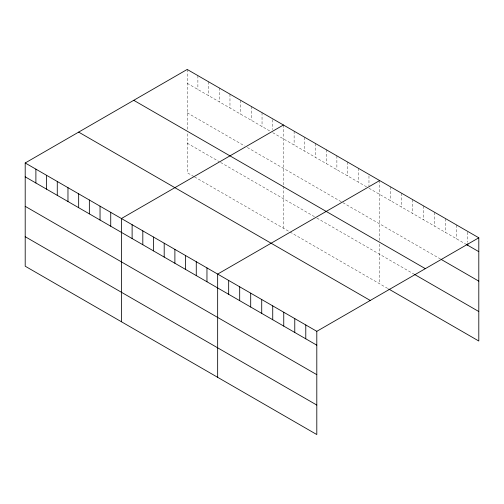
<?xml version="1.0" encoding="UTF-8"?>
<svg xmlns="http://www.w3.org/2000/svg" width="504" height="504" viewBox="0 0 504 504"><rect width="100%" height="100%" fill="white"/><g stroke="black" fill="none" stroke-linecap="round" stroke-linejoin="round"><path stroke-width="0.38" stroke-dasharray="2.52 1.89" d="M187.198 83.299L270.062 131.141M272.733 132.684L366.962 187.085M368.966 188.238L465.841 244.169M187.198 112.795L244.667 145.971M247.344 147.514L342.235 202.299M342.903 202.684L440.565 259.075M187.198 143.18L219.278 161.702M220.613 162.471L315.504 217.256M316.84 218.03L413.998 274.119M193.882 176.532L187.198 172.677L187.198 133.05M194.55 176.917L388.08 288.653M467.781 232.205L467.781 242.216M456.769 225.074L456.769 238.934M445.75 218.717L445.75 232.571M434.738 212.354L434.738 226.214M423.719 205.997L423.719 219.851M412.707 199.634L412.707 213.494M401.688 193.278L401.688 207.131M390.669 186.915L390.669 200.775M379.657 180.558L379.657 241.051M379.657 244.163L379.657 283.79M368.966 175.921L368.966 185.932M358.275 168.21L358.275 182.064M347.577 162.036L347.577 175.896M336.886 155.862L336.886 169.722M326.195 149.694L326.195 163.548M315.504 143.52L315.504 157.374M304.813 137.346L304.813 151.2M294.122 131.172L294.122 145.026M283.431 124.998L283.431 185.491M283.431 186.272L283.431 228.23M272.733 119.599L272.733 129.604M262.042 112.657L262.042 126.51M251.351 106.483L251.351 120.336M240.66 100.309L240.66 114.162M229.969 94.135L229.969 107.988M219.278 87.961L219.278 101.821M208.587 81.787L208.587 95.647M197.889 75.619L197.889 89.473M187.198 69.445L187.198 129.938"/><path stroke-width="0.76" d="M25.2 162.975L316.802 331.323L316.802 434.555L25.2 266.207L25.2 162.975L187.198 69.445L478.8 237.793L478.8 341.025L388.729 289.025M283.431 124.998L121.426 218.528L121.426 321.76M379.657 180.558L217.659 274.088L217.659 377.32M316.802 331.323L478.8 237.793M466.49 244.547L478.8 251.654M441.214 259.447L478.8 281.144M133.743 100.309L425.338 268.663M414.647 274.497L478.8 311.535M78.662 132.111L370.257 300.46M25.2 176.828L316.802 345.183M25.2 206.325L316.802 374.674M25.2 236.71L316.802 405.065M467.781 243.753L467.781 245.291M305.783 324.967L305.783 338.82M294.771 318.604L294.771 332.464M283.752 312.247L283.752 326.101M272.733 305.884L272.733 319.744M261.721 299.527L261.721 313.381M250.702 293.164L250.702 307.024M239.69 286.808L239.69 300.661M228.671 280.445L228.671 294.304M206.961 267.914L206.961 281.767M196.27 261.74L196.27 275.6M185.579 255.566L185.579 269.426M174.888 249.392L174.888 263.252M164.197 243.224L164.197 257.078M153.506 237.05L153.506 250.904M142.815 230.876L142.815 244.73M132.117 224.702L132.117 238.556M110.735 212.354L110.735 226.214M100.044 206.186L100.044 220.04M89.353 200.012L89.353 213.866M78.662 193.838L78.662 207.692M67.971 187.664L67.971 201.518M57.273 181.49L57.273 195.35M46.582 175.316L46.582 189.176M35.891 169.149L35.891 183.002"/></g></svg>
